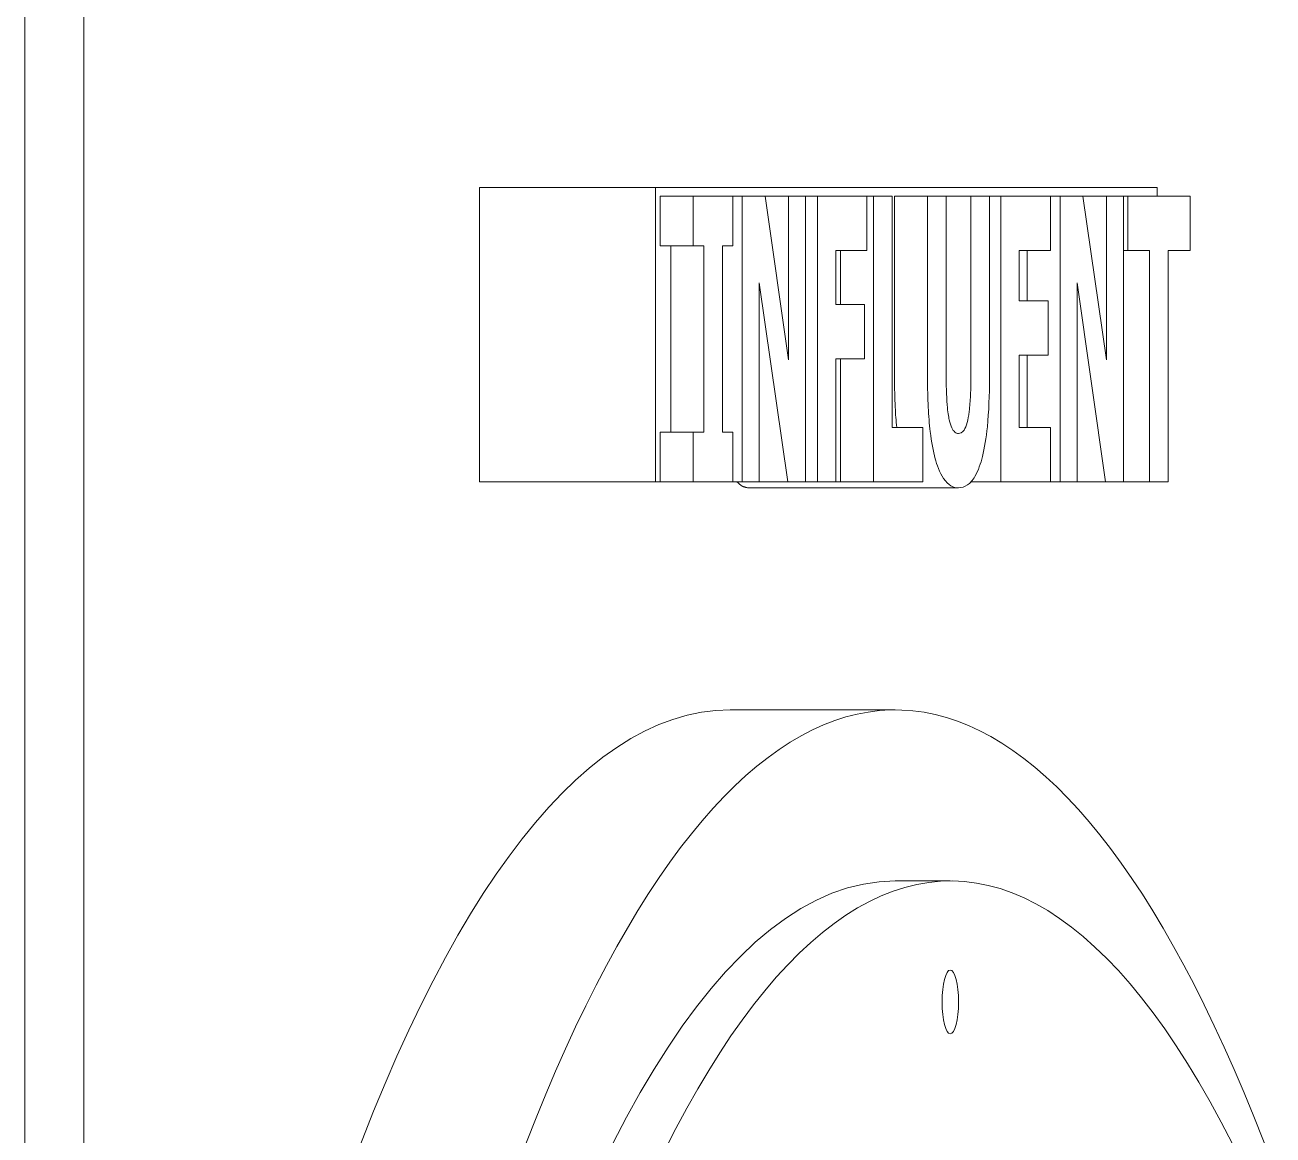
# Model space of a CAD drawing. Header units: inches. Extents: x 15 to 402, y 6 to 258.
# Drawn here: x 218.114 to 219.483, y 105.145 to 106.362 of the extents above; entities that cross this region are included whole.
import ezdxf

# ---------------------------------------------------------------- set-up
doc = ezdxf.new("R2010")
doc.units = ezdxf.units.IN
doc.header["$LTSCALE"] = 12
doc.header["$MEASUREMENT"] = 0
doc.layers.add('Visible (ANSI)', color=7, linetype='Continuous', lineweight=50)

msp = doc.modelspace()

# ---------------------------------------------------------------- linework, layer by layer
at = {"layer": 'Visible (ANSI)', "linetype": 'Continuous', "lineweight": 18}
for p, q in [((218.11447, 100.04836), (218.11447, 107.54836)), ((218.17918, 100.89211), (218.17918, 106.70461)), ((218.61276, 105.86083), (218.61276, 106.18333)), ((218.61276, 106.18333), (218.80595, 106.18333)), ((218.80595, 106.18333), (219.35594, 106.18333)), ((218.80595, 105.86083), (218.80595, 106.18333)), ((218.81107, 106.17383), (218.81107, 106.11929)), ((218.81107, 106.17383), (218.84729, 106.17383)), ((218.89088, 106.17383), (218.84729, 106.17383)), ((218.84729, 106.17383), (218.84729, 106.11929)), ((218.89088, 106.17383), (218.90109, 106.17383)), ((218.89088, 106.11929), (218.89088, 106.17383)), ((218.92604, 106.17383), (218.90109, 106.17383)), ((218.90109, 106.17383), (218.90109, 105.86083)), ((218.92604, 106.17383), (218.95191, 106.17383)), ((218.95191, 105.9945), (218.92604, 106.17383)), ((218.97048, 106.17383), (218.95191, 106.17383)), ((218.95191, 106.17383), (218.95191, 105.9945)), ((218.97048, 106.17383), (218.98365, 106.17383)), ((218.97048, 105.86083), (218.97048, 106.17383)), ((219.03788, 106.17383), (218.98365, 106.17383)), ((218.98365, 106.17383), (218.98365, 105.86083)), ((219.03788, 106.11422), (219.03788, 106.17383)), ((219.03788, 106.17383), (219.04507, 106.17383)), ((219.06542, 106.17383), (219.04507, 106.17383)), ((219.04507, 106.17383), (219.04507, 105.86083)), ((219.06542, 105.92044), (219.06542, 106.17383)), ((219.0681, 106.17383), (219.0681, 105.97395)), ((219.0681, 106.17383), (219.10432, 106.17383)), ((219.12467, 106.17383), (219.10432, 106.17383)), ((219.10432, 106.17383), (219.10432, 105.97395)), ((219.12467, 106.17383), (219.15185, 106.17383)), ((219.12467, 105.97852), (219.12467, 106.17383)), ((219.1722, 106.17383), (219.15185, 106.17383)), ((219.15185, 106.17383), (219.15185, 105.97852)), ((219.1722, 106.17383), (219.18451, 106.17383)), ((219.1722, 105.97421), (219.1722, 106.17383)), ((219.23926, 106.17383), (219.18451, 106.17383)), ((219.18451, 106.17383), (219.18451, 105.86083)), ((219.23926, 106.17383), (219.24973, 106.17383)), ((219.23926, 106.11422), (219.23926, 106.17383)), ((219.27468, 106.17383), (219.24973, 106.17383)), ((219.24973, 106.17383), (219.24973, 105.86083)), ((219.27468, 106.17383), (219.30055, 106.17383)), ((219.30055, 105.9945), (219.27468, 106.17383)), ((219.31913, 106.17383), (219.30055, 106.17383)), ((219.30055, 106.17383), (219.30055, 105.9945)), ((219.31913, 105.86083), (219.31913, 106.17383)), ((219.31913, 106.17383), (219.32389, 106.17383)), ((219.39216, 106.17383), (219.32389, 106.17383)), ((219.32389, 106.17383), (219.32389, 106.11422)), ((219.35594, 106.18333), (219.35594, 106.17383)), ((219.39216, 106.11422), (219.39216, 106.17383)), ((218.81107, 106.11929), (218.84729, 106.11929)), ((218.82269, 106.11929), (218.82269, 105.91536)), ((218.84729, 106.11929), (218.85891, 106.11929)), ((218.85891, 106.11929), (218.85891, 105.91536)), ((218.87926, 106.11929), (218.89088, 106.11929)), ((218.87926, 105.91536), (218.87926, 106.11929)), ((219.00387, 106.11422), (219.03788, 106.11422)), ((219.00387, 106.05512), (219.00387, 106.11422)), ((219.00884, 106.11422), (219.00884, 106.05512)), ((219.20473, 106.05918), (219.20473, 106.11422)), ((219.20473, 106.11422), (219.23926, 106.11422)), ((219.21351, 106.11422), (219.21351, 106.05918)), ((219.31913, 106.11422), (219.32389, 106.11422)), ((219.32389, 106.11422), (219.34785, 106.11422)), ((219.34785, 106.11422), (219.34785, 105.86083)), ((219.3682, 106.11422), (219.39216, 106.11422)), ((219.3682, 105.86083), (219.3682, 106.11422)), ((218.91967, 106.07896), (218.95092, 105.86083)), ((218.91967, 105.86083), (218.91967, 106.07896)), ((219.26831, 105.86083), (219.26831, 106.07896)), ((219.26831, 106.07896), (219.29956, 105.86083)), ((219.03518, 106.05512), (219.00387, 106.05512)), ((219.03518, 105.99551), (219.03518, 106.05512)), ((219.23657, 106.05918), (219.20473, 106.05918)), ((219.23657, 105.99957), (219.23657, 106.05918)), ((219.00387, 105.86083), (219.00387, 105.99551)), ((219.00387, 105.99551), (219.03518, 105.99551)), ((219.00884, 105.99551), (219.00884, 105.86083)), ((219.20473, 105.99957), (219.23657, 105.99957)), ((219.20473, 105.92044), (219.20473, 105.99957)), ((219.21351, 105.99957), (219.21351, 105.92044)), ((218.81107, 105.91536), (218.81107, 105.86083)), ((218.81107, 105.91536), (218.84729, 105.91536)), ((218.84729, 105.91536), (218.84729, 105.86083)), ((218.85891, 105.91536), (218.84729, 105.91536)), ((218.89088, 105.91536), (218.87926, 105.91536)), ((218.89088, 105.86083), (218.89088, 105.91536)), ((219.0991, 105.92044), (219.06542, 105.92044)), ((219.0991, 105.86083), (219.0991, 105.92044)), ((219.23926, 105.92044), (219.20473, 105.92044)), ((219.23926, 105.86083), (219.23926, 105.92044)), ((218.61276, 105.86083), (218.80595, 105.86083)), ((218.81107, 105.86083), (218.80595, 105.86083)), ((218.81107, 105.86083), (218.84729, 105.86083)), ((218.84729, 105.86083), (218.89088, 105.86083)), ((218.89088, 105.86083), (218.90109, 105.86083)), ((218.90109, 105.86083), (218.91967, 105.86083)), ((218.91967, 105.86083), (218.95092, 105.86083)), ((218.95092, 105.86083), (218.97048, 105.86083)), ((218.97048, 105.86083), (218.98365, 105.86083)), ((218.98365, 105.86083), (219.00387, 105.86083)), ((219.00884, 105.86083), (219.00387, 105.86083)), ((219.00884, 105.86083), (219.04507, 105.86083)), ((219.04507, 105.86083), (219.0991, 105.86083)), ((219.15199, 105.86083), (219.18451, 105.86083)), ((219.18451, 105.86083), (219.23926, 105.86083)), ((219.23926, 105.86083), (219.24973, 105.86083)), ((219.24973, 105.86083), (219.26831, 105.86083)), ((219.26831, 105.86083), (219.29956, 105.86083)), ((219.29956, 105.86083), (219.31913, 105.86083)), ((219.31913, 105.86083), (219.34785, 105.86083)), ((219.34785, 105.86083), (219.3682, 105.86083)), ((218.90885, 105.85423), (219.13826, 105.85423)), ((218.88776, 105.61083), (219.06887, 105.61083)), ((219.06887, 105.42333), (219.12924, 105.42333))]:
    msp.add_line(p, q, dxfattribs=at)
for centre, major_axis, start_param, end_param in [((219.06887, 102.79833), (0, 2.8125), 5.6776934, 8.9488413), ((219.12924, 102.79833), (0, -2.625), 2.6486674, 6.3920047), ((218.88776, 102.79833), (0, 2.8125), 0, 1.3397129), ((219.06887, 102.79833), (0, -2.625), 3.1415927, 6.2831853)]:
    msp.add_ellipse(centre, major_axis=major_axis, ratio=0.258819, start_param=start_param, end_param=end_param, dxfattribs=at)
msp.add_ellipse((219.12924, 105.29072), major_axis=(0, -0.035), ratio=0.258819, dxfattribs=at)
for points, knots in [([(219.0681, 105.97395), (219.0681, 105.96345), (219.06831, 105.95285), (219.0692, 105.93498), (219.06973, 105.92756), (219.07047, 105.92044)], [-0.82187798, -0.82187798, -0.82187798, -0.82187798, -0.6544335, -0.6544335, -0.53183061, -0.53183061, -0.53183061, -0.53183061]), ([(219.10432, 105.97395), (219.10432, 105.96345), (219.10453, 105.95285), (219.1055, 105.93332), (219.1062, 105.92431), (219.10855, 105.90452), (219.11037, 105.89458), (219.11444, 105.87986), (219.1173, 105.87109), (219.12708, 105.85681), (219.13277, 105.85423), (219.13826, 105.85423)], [-0.82187798, -0.82187798, -0.82187798, -0.82187798, -0.6544335, -0.6544335, -0.50490958, -0.50490958, -0.30747841, -0.30747841, -0.16166829, -0.16166829, 0, 0, 0, 0]), ([(219.13826, 105.91384), (219.1369, 105.91384), (219.13552, 105.91426), (219.13304, 105.91631), (219.13192, 105.91776), (219.1298, 105.92219), (219.12885, 105.92514), (219.12734, 105.93219), (219.1265, 105.93726), (219.12494, 105.9556), (219.12467, 105.96752), (219.12467, 105.97852)], [-0.35781975, -0.35781975, -0.35781975, -0.35781975, -0.28180287, -0.28180287, -0.21609433, -0.21609433, -0.14668132, -0.14668132, -0.08378729, -0.08378729, 0, 0, 0, 0]), ([(219.15185, 105.97852), (219.15185, 105.97095), (219.15173, 105.96308), (219.15111, 105.9496), (219.15068, 105.9435), (219.14936, 105.93283), (219.1486, 105.92893), (219.14675, 105.92217), (219.14558, 105.91949), (219.14239, 105.9148), (219.14029, 105.91384), (219.13826, 105.91384)], [-0.21736344, -0.21736344, -0.21736344, -0.21736344, -0.17163752, -0.17163752, -0.13475897, -0.13475897, -0.10039019, -0.10039019, -0.05983154, -0.05983154, 0, 0, 0, 0]), ([(219.13826, 105.85423), (219.14154, 105.85423), (219.14487, 105.85512), (219.15091, 105.85932), (219.15367, 105.86232), (219.16003, 105.87315), (219.16261, 105.88108), (219.16684, 105.89794), (219.16862, 105.90891), (219.17158, 105.93795), (219.1722, 105.95621), (219.1722, 105.97421)], [-0.43360447, -0.43360447, -0.43360447, -0.43360447, -0.37067396, -0.37067396, -0.3160228, -0.3160228, -0.237534, -0.237534, -0.13714171, -0.13714171, 0, 0, 0, 0])]:
    msp.add_open_spline(points, degree=3, knots=knots, dxfattribs=at)
msp.add_open_spline([(218.90885, 105.85423), (218.90124, 105.85423), (218.89527, 105.86083)], degree=2, dxfattribs=at)

doc.saveas('drawing.dxf')
